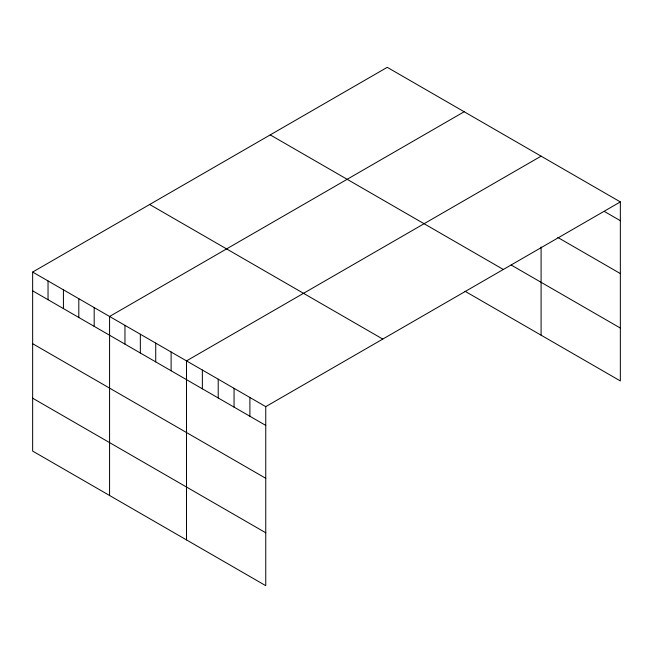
<?xml version="1.0" encoding="UTF-8"?>
<svg xmlns="http://www.w3.org/2000/svg" width="653" height="653" viewBox="0 0 653 653"><rect width="100%" height="100%" fill="white"/><g stroke="black" fill="none" stroke-linecap="round" stroke-linejoin="round"><path stroke-width="0.98" d="M620.35 201.916L265.755 406.639L265.755 585.668L32.65 451.084L32.65 272.056L387.245 67.332L620.35 201.916L620.35 380.944L465.026 291.262M464.169 111.745L109.573 316.468L109.573 495.496M541.092 156.157L186.505 360.88L186.505 539.909M604.498 211.539L620.35 220.69M557.825 237.472L620.35 273.574M511.177 265.028L620.35 328.059M270.228 134.893L503.332 269.477M149.668 204.495L382.772 339.078M32.65 272.056L265.755 406.639M32.65 290.83L265.755 425.413M32.65 343.707L265.755 478.298M32.65 398.199L265.755 532.783M541.092 246.989L541.092 335.185M249.903 397.489L249.903 416.255M234.052 388.339L234.052 407.105M218.208 379.181L218.208 397.955M202.357 370.031L202.357 388.804M171.119 352L171.119 370.765M155.732 343.119L155.732 361.884M140.346 334.23L140.346 353.004M124.96 325.349L124.96 344.123M94.187 307.587L94.187 326.353M78.809 298.707L78.809 317.472M63.423 289.818L63.423 308.591M48.036 280.937L48.036 299.711"/></g></svg>
